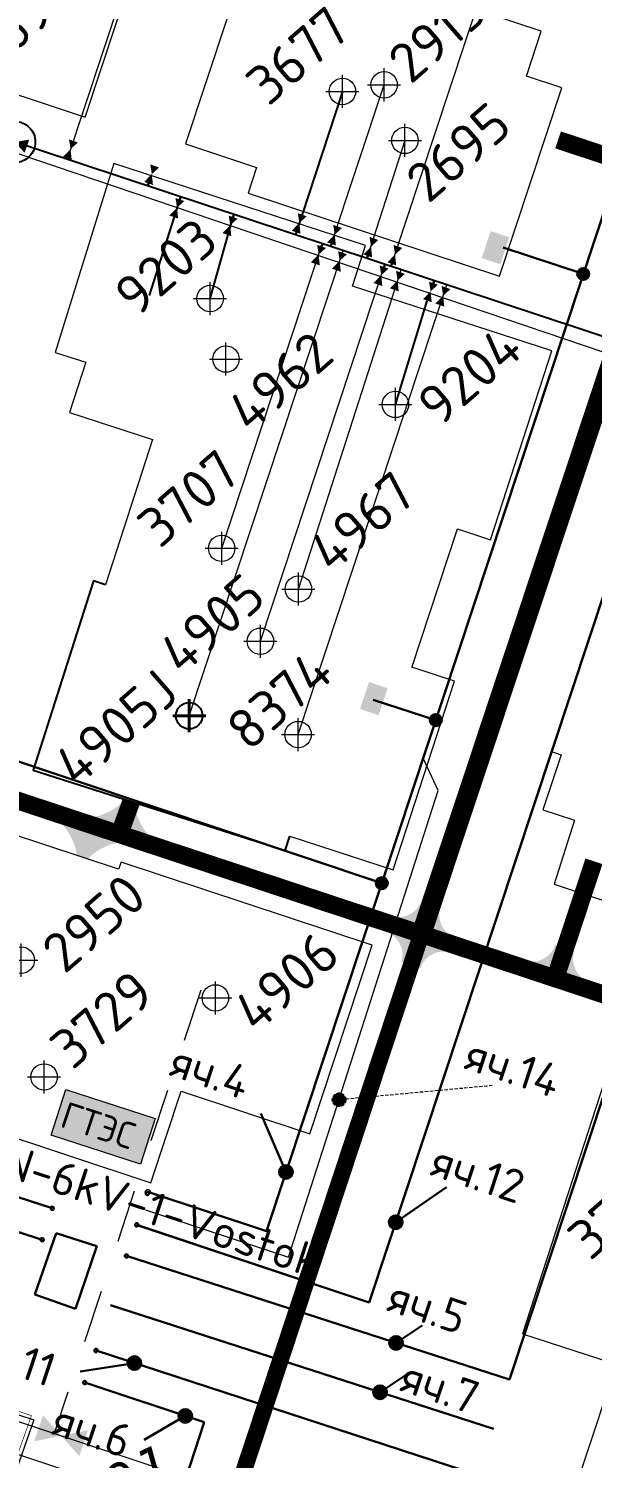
# Model space of a CAD drawing. Header units: millimetres. Extents: x 519 to 9564855, y -810 to 5021775.
# Drawn here: x 9543030.4 to 9543200.9, y 4998048.5 to 4998480.7 of the extents above; entities that cross this region are included whole.
import ezdxf
from ezdxf.enums import TextEntityAlignment as Align

# ---------------------------------------------------------------- set-up
doc = ezdxf.new("R2010")
doc.units = ezdxf.units.MM
doc.header["$LTSCALE"] = 2
doc.header["$MEASUREMENT"] = 0
doc.header["$PDMODE"] = 2
doc.header["$PDSIZE"] = 5
for name, pattern in [('92051501$0$DASHED', [0.75, 0.5, -0.25]), ('92051501$0$GROUND2', [35, 25, -10]), ('Punctir', [0.32, 0.16, -0.16])]:
    doc.linetypes.add(name, pattern=pattern)
for name, color, linetype in [('160 скважин на 2012 год', 7, 'Continuous'), ('Existing roads', 41, 'Continuous'), ('Future Roads', 44, 'Continuous'), ('new 100 wells', 131, 'Continuous'), ('OilColl&Flowlines', 3, 'Continuous'), ('Stage 11.Object 3.Frame&Text', 7, 'Continuous'), ('Wels of 13phase', 200, 'Continuous'), ('Скважины  2018 года', 7, 'Continuous'), ('Скважины - Конфликты наземки', 92, 'Continuous'), ('Скважины 2017г', 221, 'Continuous'), ('Скважины 2019г.', 241, 'Continuous'), ('Скважины на 2016 год.', 40, 'Continuous'), ('Скважины на 2021 год', 7, 'Continuous'), ('Скважины на 2025 год _ОСМОТР', 5, 'Continuous')]:
    doc.layers.add(name, color=color, linetype=linetype)
for name, color, linetype, lineweight in [('160 скважин на2012 год.Выкидные линии', 5, 'Continuous', 30), ('200 скв. на 2010 год', 61, 'Continuous', 0), ('PPLINE_GAS', 4, 'GAS_LINE', 30), ('Stage 11.Object 2.Frame&Text', 26, 'Continuous', 53), ('WELLS(drilled after 2000y)', 6, 'Continuous', 40), ('Скважины на 2023 год', 201, 'Continuous', 20), ('Скважины на 2024 год-125', 10, 'Continuous', 40), ('Электро', 1, 'Continuous', 30), ('Электроснаб', 1, 'Continuous', 18), ('Электроснабжене', 1, 'Continuous', 18)]:
    doc.layers.add(name, color=color, linetype=linetype, lineweight=lineweight)
doc.styles.add('92051501$0$STANDARD', font='simplex.shx')
doc.styles.add('Elect', font='isocpeur.ttf')
doc.styles.add('GeoApp', font='', dxfattribs={"height": 1})
doc.styles.get("Standard").update_dxf_attribs({"font": 'isocpeur.ttf', "width": 0.5})
doc.styles.get('GeoApp').set_extended_font_data('D431', italic=True)
doc.linetypes.add('GAS_LINE', pattern='A,0.5,-0.2,["G",92051501$0$STANDARD,S=0.1,R=0,X=-0.1,Y=-0.05],-0.05', length=0.75)

# ---------------------------------------------------------------- blocks, each defined once
blk = doc.blocks.new('92051501$0$VALVE')
at = {"layer": 'OilColl&Flowlines'}
for points in [[(-5.97, -3.45), (-5.97, 3.45), (0, 0)], [(5.97, -3.45), (0, 0), (5.97, 3.45)]]:
    blk.add_solid(points, dxfattribs=at)

msp = doc.modelspace()

# ---------------------------------------------------------------- hatches: boundary and pattern name
at = {"layer": 'Existing roads', "lineweight": 0}
h = msp.add_hatch(color=256, dxfattribs=at)
h.paths.add_polyline_path([(9543060.82772, 4998246.82013), (9543062.41496, 4998246.22337, 0.155118741), (9543066.94761, 4998236.68636), (9543058.39201, 4998239.4395)])
h.paths.add_polyline_path([(9543059.30201, 4998247.39376), (9543060.82772, 4998246.82013), (9543058.39201, 4998239.4395), (9543049.59608, 4998242.26998, 0.161550784)])
for points in [[(9543159.68885, 4998205.83372, -0.406846034), (9543154.86735, 4998215.12975), (9543149.16654, 4998217.01605, -0.406846034), (9543139.75188, 4998212.4305)], [(9543158.23332, 4998201.38307, 0.406846034), (9543148.8507, 4998196.73231), (9543143.13695, 4998198.57901, 0.406846034), (9543138.25106, 4998207.84136)], [(9543200.16067, 4998192.43427, -0.406846034), (9543195.33917, 4998201.73031), (9543189.63837, 4998203.6166, -0.406846034), (9543180.22371, 4998199.03105)]]:
    msp.add_hatch(color=256, dxfattribs=at).paths.add_polyline_path(points)
at = {"layer": 'Future Roads', "lineweight": 0}
h = msp.add_hatch(color=256, dxfattribs=at)
h.paths.add_polyline_path([(9543046.60706, 4998230.14747), (9543045.01982, 4998230.74423, 0.155118741), (9543040.48717, 4998240.28124), (9543049.04276, 4998237.5281)])
h.paths.add_polyline_path([(9543048.13276, 4998229.57384), (9543046.60706, 4998230.14747), (9543049.04276, 4998237.5281), (9543057.8387, 4998234.69762, 0.161550784)])
at = {"layer": 'Электро'}
for points in [[(9543167.43606, 4998411.31436), (9543173.04829, 4998409.45737), (9543175.75552, 4998417.63923), (9543170.14328, 4998419.49622)], [(9543130.65266, 4998275.0208), (9543136.26489, 4998273.16381), (9543138.97212, 4998281.34567), (9543133.35989, 4998283.20266)]]:
    msp.add_hatch(color=256, dxfattribs=at).paths.add_polyline_path(points)
h = msp.add_hatch(color=256, dxfattribs=at)
edge = h.paths.add_edge_path()
edge.add_arc((9543198.12883, 4998406.52311), 1.80448, 0, 360)
h = msp.add_hatch(color=256, dxfattribs=at)
edge = h.paths.add_edge_path()
edge.add_arc((9543153.51511, 4998271.69034), 1.80448, 0, 360)
h = msp.add_hatch(color=256, dxfattribs=at)
edge = h.paths.add_edge_path()
edge.add_arc((9543137.1953, 4998222.36816), 1.80448, 0, 360)
h = msp.add_hatch(color=256, dxfattribs=at)
edge = h.paths.add_edge_path()
edge.add_arc((9543108.21077, 4998135.1187), 2.06767, 0, 360)
h = msp.add_hatch(color=256, dxfattribs=at)
edge = h.paths.add_edge_path()
edge.add_arc((9543141.43091, 4998119.87123), 2.06767, 0, 360)
h = msp.add_hatch(color=256, dxfattribs=at)
edge = h.paths.add_edge_path()
edge.add_arc((9543141.55003, 4998083.41788), 2.06767, 0, 360)
h = msp.add_hatch(color=256, dxfattribs=at)
edge = h.paths.add_edge_path()
edge.add_arc((9543062.43432, 4998077.3193), 2.06767, 0, 360)
h = msp.add_hatch(color=256, dxfattribs=at)
edge = h.paths.add_edge_path()
edge.add_arc((9543136.70848, 4998068.51712), 2.06767, 0, 360)
h = msp.add_hatch(color=256, dxfattribs=at)
edge = h.paths.add_edge_path()
edge.add_arc((9543077.77732, 4998061.3487), 2.06767, 0, 360)
at = {"layer": 'Электроснаб', "linetype": '92051501$0$DASHED', "lineweight": 0}
for points in [[(9543167.43606, 4998411.31436), (9543173.04829, 4998409.45737), (9543175.75552, 4998417.63923), (9543170.14328, 4998419.49622)], [(9543130.65266, 4998275.0208), (9543136.26489, 4998273.16381), (9543138.97212, 4998281.34567), (9543133.35989, 4998283.20266)]]:
    msp.add_hatch(color=1, dxfattribs=at).paths.add_polyline_path(points)
h = msp.add_hatch(color=1, dxfattribs=at)
edge = h.paths.add_edge_path()
edge.add_arc((9543198.12883, 4998406.52311), 1.80448, 0, 360)
h = msp.add_hatch(color=1, dxfattribs=at)
edge = h.paths.add_edge_path()
edge.add_arc((9543153.51511, 4998271.69034), 1.80448, 0, 360)
h = msp.add_hatch(color=1, dxfattribs=at)
edge = h.paths.add_edge_path()
edge.add_arc((9543137.1953, 4998222.36816), 1.80448, 0, 360)
h = msp.add_hatch(color=1, dxfattribs=at)
edge = h.paths.add_edge_path()
edge.add_arc((9543108.21077, 4998135.1187), 2.06767, 0, 360)
h = msp.add_hatch(color=1, dxfattribs=at)
edge = h.paths.add_edge_path()
edge.add_arc((9543141.43091, 4998119.87123), 2.06767, 0, 360)
h = msp.add_hatch(color=1, dxfattribs=at)
edge = h.paths.add_edge_path()
edge.add_arc((9543141.55003, 4998083.41788), 2.06767, 0, 360)
h = msp.add_hatch(color=1, dxfattribs=at)
edge = h.paths.add_edge_path()
edge.add_arc((9543062.43432, 4998077.3193), 2.06767, 0, 360)
h = msp.add_hatch(color=1, dxfattribs=at)
edge = h.paths.add_edge_path()
edge.add_arc((9543136.70848, 4998068.51712), 2.06767, 0, 360)
h = msp.add_hatch(color=1, dxfattribs=at)
edge = h.paths.add_edge_path()
edge.add_arc((9543077.77732, 4998061.3487), 2.06767, 0, 360)
at = {"layer": 'Электроснабжене', "linetype": '92051501$0$DASHED', "lineweight": 0}
for points in [[(9543167.43606, 4998411.31436), (9543173.04829, 4998409.45737), (9543175.75552, 4998417.63923), (9543170.14328, 4998419.49622)], [(9543130.65266, 4998275.0208), (9543136.26489, 4998273.16381), (9543138.97212, 4998281.34567), (9543133.35989, 4998283.20266)]]:
    msp.add_hatch(color=1, dxfattribs=at).paths.add_polyline_path(points)
h = msp.add_hatch(color=1, dxfattribs=at)
edge = h.paths.add_edge_path()
edge.add_arc((9543153.51511, 4998271.69034), 1.80448, 0, 360)
at = {"layer": 'Электроснабжене', "lineweight": 0, "ltscale": 50}
msp.add_hatch(color=1, dxfattribs=at).paths.add_polyline_path([(9543064.2343, 4998137.42125), (9543068.73396, 4998151.26977), (9543041.69997, 4998160.05365), (9543037.20031, 4998146.20512)])
at = {"layer": 'Электроснабжене', "linetype": '92051501$0$DASHED', "lineweight": 0}
h = msp.add_hatch(color=1, dxfattribs=at)
edge = h.paths.add_edge_path()
edge.add_arc((9543124.29071, 4998156.90097), 2.06767, 0, 360)
h = msp.add_hatch(color=1, dxfattribs=at)
edge = h.paths.add_edge_path()
edge.add_arc((9543108.21077, 4998135.1187), 2.06767, 0, 360)
h = msp.add_hatch(color=1, dxfattribs=at)
edge = h.paths.add_edge_path()
edge.add_arc((9543141.43091, 4998119.87123), 2.06767, 0, 360)
h = msp.add_hatch(color=1, dxfattribs=at)
edge = h.paths.add_edge_path()
edge.add_arc((9543141.55003, 4998083.41788), 2.06767, 0, 360)
h = msp.add_hatch(color=1, dxfattribs=at)
edge = h.paths.add_edge_path()
edge.add_arc((9543062.43432, 4998077.3193), 2.06767, 0, 360)
h = msp.add_hatch(color=1, dxfattribs=at)
edge = h.paths.add_edge_path()
edge.add_arc((9543136.70848, 4998068.51712), 2.06767, 0, 360)
h = msp.add_hatch(color=1, dxfattribs=at)
edge = h.paths.add_edge_path()
edge.add_arc((9543077.77732, 4998061.3487), 2.06767, 0, 360)

# ---------------------------------------------------------------- linework, layer by layer
at = {"color": 3, "lineweight": 0, "ltscale": 25}
msp.add_line((9543121.75051, 4998414.84635), (9543137.9, 4998463.7), dxfattribs=at)
at = {"layer": '160 скважин на 2012 год', "color": 0, "linetype": 'ByBlock', "lineweight": 0}
msp.add_lwpolyline([(9543191.4714, 4998261.22137), (9543185.91498, 4998244.50401), (9543195.50514, 4998241.41825)], dxfattribs=at)
at = {"layer": '160 скважин на 2012 год', "color": 0, "linetype": 'ByBlock', "lineweight": 0, "elevation": 0.00005}
msp.add_lwpolyline([(9543224.80986, 4998155.63784), (9543204.45535, 4998162.24578), (9543179.74326, 4998086.12481), (9543226.01458, 4998071.09832), (9543226.01458, 4998071.09832)], dxfattribs=at)
at = {"layer": '160 скважин на2012 год.Выкидные линии', "color": 3, "linetype": 'ByBlock', "lineweight": 0, "ltscale": 80}
msp.add_lwpolyline([(9543220.7, 4998114.9), (9543185.13604, 4998007.41767)], dxfattribs=at)
at = {"layer": '200 скв. на 2010 год', "color": 0, "linetype": 'ByBlock', "lineweight": 0}
msp.add_circle((9543100.5, 4998295.5), 4, dxfattribs=at)
msp.add_point((9543100.5, 4998295.5), dxfattribs=at)
at = {"layer": 'Existing roads', "linetype": 'ByBlock', "lineweight": 0, "const_width": 6, "flags": 128}
msp.add_lwpolyline([(9543149.16645, 4998206.98529), (9543294.22762, 4998643.00735)], dxfattribs=at)
at = {"layer": 'Existing roads', "lineweight": 0, "flags": 128}
for points, const_width in [([(9543265.07276, 4998168.63399), (9542338.03945, 4998475.27355)], 5.4), ([(9543061.46658, 4998247.10121), (9543057.85885, 4998237.1752)], 5.4), ([(9543201.35479, 4998228.99582), (9543189.64067, 4998193.5931)], 5.4), ([(9543091.31805, 4998032.15433), (9543149.16645, 4998206.98529)], 5)]:
    msp.add_lwpolyline(points, dxfattribs=dict(at, const_width=const_width))
at = {"layer": 'Future Roads', "lineweight": 0, "const_width": 5.4}
msp.add_lwpolyline([(9543223.00693, 4998436.3057), (9543190.52063, 4998447.05483)], dxfattribs=at)
at = {"layer": 'new 100 wells', "color": 0, "linetype": 'ByBlock', "lineweight": 0}
msp.add_lwpolyline([(9543146.30664, 4998287.59696), (9543146.30664, 4998287.59696), (9543160.139, 4998329.44147), (9543160.139, 4998329.44147)], dxfattribs=at)
msp.add_circle((9543112, 4998311.3), 4, dxfattribs=at)
msp.add_point((9543112, 4998311.3), dxfattribs=at)
at = {"layer": 'OilColl&Flowlines', "lineweight": 25}
msp.add_line((9543220.35647, 4998382.2503), (9541918.21739, 4998812.69681), dxfattribs=at)
at = {"layer": 'OilColl&Flowlines', "linetype": 'ByBlock', "lineweight": 0, "ltscale": 80}
for p, q in [((9543095.79026, 4998603.62971), (9543042.0894, 4998441.17982)), ((9543079.00073, 4998273.00119), (9543125.49247, 4998413.60937)), ((9543100.5, 4998295.5), (9543138.15256, 4998409.36889)), ((9543111.9, 4998267.3), (9543156.85171, 4998403.24299))]:
    msp.add_line(p, q, dxfattribs=at)
at = {"layer": 'OilColl&Flowlines', "lineweight": 0}
for p, q in [((9543178.7, 4998525.9), (9543139.96857, 4998408.7684)), ((9541860.89027, 4998445.5866), (9543047.06354, 4998053.10336)), ((9543112, 4998311.3), (9543143.03654, 4998407.80985))]:
    msp.add_line(p, q, dxfattribs=at)
at = {"layer": 'OilColl&Flowlines', "linetype": '92051501$0$GROUND2', "lineweight": -2, "ltscale": 50}
for p, q in [((9543125.3, 4998461.7), (9543111.09849, 4998418.33848)), ((9543067, 4998400), (9543076.42259, 4998429.83034)), ((9543085.3, 4998399.1), (9543092.50479, 4998424.51407)), ((9543141.32, 4998367.1), (9543150.97182, 4998398.45012))]:
    msp.add_line(p, q, dxfattribs=at)
at = {"layer": 'OilColl&Flowlines', "color": 3, "linetype": 'ByBlock', "lineweight": 0, "ltscale": 25}
msp.add_line((9543144.2, 4998446.9), (9543132.71923, 4998411.22043), dxfattribs=at)
at = {"layer": 'OilColl&Flowlines', "lineweight": 30}
for p, q in [((9543066.68265, 4998433.89185), (9543066.43887, 4998433.13147)), ((9543076.41097, 4998429.79431), (9543076.16718, 4998429.03393)), ((9543092.49317, 4998424.47803), (9543092.24938, 4998423.71765)), ((9543119.23192, 4998415.63221), (9543118.98813, 4998414.87183)), ((9543121.9943, 4998415.60673), (9543121.75051, 4998414.84635)), ((9543132.96326, 4998411.98155), (9543132.71947, 4998411.22117)), ((9543138.15463, 4998409.37512), (9543137.91084, 4998408.61474)), ((9543140.22918, 4998409.57966), (9543139.98539, 4998408.81928)), ((9543153.07952, 4998404.49692), (9543152.83573, 4998403.73654))]:
    msp.add_line(p, q, dxfattribs=at)
at = {"layer": 'OilColl&Flowlines', "linetype": 'ByBlock', "lineweight": 0}
msp.add_line((9543047.06354, 4998053.10336), (9543306.1733, 4997967.36864), dxfattribs=at)
at = {"layer": 'OilColl&Flowlines', "lineweight": -2}
for points in [[(9543029.9023, 4998445.14506, 4.19757, 0, 0), (9543026.22419, 4998446.42436, 0, 4.19757, 0), (9543022.0383, 4998447.88028, 4.19757, 4.19757, 0)], [(9543043.97986, 4998446.73396, 2.82593, 0, 0), (9543043.10809, 4998444.26143, 0, 2.82593, 0), (9543042.11595, 4998441.44755, 2.82593, 2.82593, 0)], [(9543068.54656, 4998439.17826, 2.82593, 0, 0), (9543067.67479, 4998436.70573, 0, 2.82593, 0), (9543066.68265, 4998433.89185, 2.82593, 2.82593, 0)], [(9543076.16718, 4998429.03393, 2.82593, 0, 0), (9543075.2954, 4998426.56139, 0, 2.82593, 0), (9543074.30327, 4998423.74751, 2.82593, 2.82593, 0)], [(9543092.24938, 4998423.71765, 2.82593, 0, 0), (9543091.3776, 4998421.24512, 0, 2.82593, 0), (9543090.38547, 4998418.43124, 2.82593, 2.82593, 0)], [(9543113.15502, 4998424.42843, 2.82593, 0, 0), (9543112.28324, 4998421.95589, 0, 2.82593, 0), (9543111.29111, 4998419.14201, 2.82593, 2.82593, 0)], [(9543123.85821, 4998420.89314, 2.82593, 0, 0), (9543122.98643, 4998418.42061, 0, 2.82593, 0), (9543121.9943, 4998415.60673, 2.82593, 2.82593, 0)], [(9543134.82717, 4998417.26796, 2.82593, 0, 0), (9543133.95539, 4998414.79543, 0, 2.82593, 0), (9543132.96326, 4998411.98155, 2.82593, 2.82593, 0)], [(9543118.98813, 4998414.87183, 2.82593, 0, 0), (9543118.11636, 4998412.3993, 0, 2.82593, 0), (9543117.12423, 4998409.58542, 2.82593, 2.82593, 0)], [(9543125.33318, 4998412.96359, 2.82593, 0, 0), (9543124.4614, 4998410.49105, 0, 2.82593, 0), (9543123.46927, 4998407.67717, 2.82593, 2.82593, 0)], [(9543142.09309, 4998414.86608, 2.82593, 0, 0), (9543141.22131, 4998412.39354, 0, 2.82593, 0), (9543140.22918, 4998409.57966, 2.82593, 2.82593, 0)], [(9543137.91084, 4998408.61474, 2.82593, 0, 0), (9543137.03906, 4998406.1422, 0, 2.82593, 0), (9543136.04693, 4998403.32832, 2.82593, 2.82593, 0)], [(9543142.86016, 4998407.02309, 2.82593, 0, 0), (9543141.98838, 4998404.55055, 0, 2.82593, 0), (9543140.99625, 4998401.73667, 2.82593, 2.82593, 0)], [(9543152.83573, 4998403.73654, 2.82593, 0, 0), (9543151.96395, 4998401.26401, 0, 2.82593, 0), (9543150.97182, 4998398.45012, 2.82593, 2.82593, 0)], [(9543156.63488, 4998402.42334, 2.82593, 0, 0), (9543155.7631, 4998399.9508, 0, 2.82593, 0), (9543154.77097, 4998397.13692, 2.82593, 2.82593, 0)]]:
    msp.add_lwpolyline(points, format="xyseb", dxfattribs=at)
at = {"layer": 'OilColl&Flowlines', "linetype": '92051501$0$GROUND2', "lineweight": -2, "ltscale": 50}
msp.add_circle((9543026.22419, 4998446.42436), 6.22719, dxfattribs=at)
at = {"layer": 'OilColl&Flowlines', "lineweight": 0}
for points in [[(9543032.15475, 4998053.67775), (9543034.75452, 4998061.53485), (9543040.25909, 4998055.35483)], [(9543045.76365, 4998049.17481), (9543040.25909, 4998055.35483), (9543048.36343, 4998057.03191)]]:
    msp.add_solid(points, dxfattribs=at)
at = {"layer": 'PPLINE_GAS', "color": 4, "linetype": 'GAS_LINE', "lineweight": 0, "ltscale": 15}
msp.add_line((9543466.85717, 4998293.90202), (9542976.12757, 4998460.17428), dxfattribs=at)
at = {"layer": 'Stage 11.Object 2.Frame&Text', "color": 0, "linetype": 'ByBlock', "lineweight": 0}
for points in [[(9543180.93005, 4998466.35885), (9543185.41798, 4998479.92241), (9543109.43745, 4998505.06299), (9543107.50697, 4998499.22863)], [(9543195.50514, 4998241.41825), (9543189.28202, 4998222.0776), (9543254.25796, 4998200.57823), (9543254.25796, 4998200.57823)]]:
    msp.add_lwpolyline(points, dxfattribs=at)
for centre in [(9543137.9, 4998463.7), (9543028.2, 4998199.1)]:
    msp.add_circle(centre, 4, dxfattribs=at)
for p in [(9543137.9, 4998463.7), (9543028.2, 4998199.1)]:
    msp.add_point(p, dxfattribs=at)
at = {"layer": 'Stage 11.Object 3.Frame&Text', "color": 0, "linetype": 'ByBlock', "lineweight": 0}
for points in [[(9542972.40435, 4998481.56286), (9542971.58202, 4998479.07759), (9543047.56255, 4998453.93701), (9543066.41798, 4998510.92241), (9543055.79565, 4998514.43714)], [(9543099.33947, 4998438.70679), (9543096.78202, 4998430.97759), (9543172.76255, 4998405.83701), (9543191.61798, 4998462.82241), (9543180.93005, 4998466.35885)], [(9543057.636, 4998226.56903), (9542990.97491, 4998248.62598), (9542972.11947, 4998191.64058), (9542982.45113, 4998188.22202)]]:
    msp.add_lwpolyline(points, dxfattribs=at)
msp.add_circle((9543144.2, 4998446.9), 4, dxfattribs=at)
msp.add_point((9543144.2, 4998446.9), dxfattribs=at)
at = {"layer": 'WELLS(drilled after 2000y)', "color": 6, "lineweight": 0, "const_width": 0.2}
msp.add_lwpolyline([(9542837.835, 4998124.858), (9542888.329, 4998108.103), (9542887.46836, 4998105.30612), (9542890.029, 4998104.50992), (9542890.9433, 4998107.29994), (9542962.239, 4998083.936), (9542961.39868, 4998081.47324), (9542964.251, 4998080.5), (9542965.09327, 4998083.07613), (9543031.278, 4998061.437), (9543020.136, 4998029.973), (9543022.825, 4998028.818), (9543021.514, 4998025.364), (9543017.182, 4998027.002)], dxfattribs=at)
at = {"layer": 'WELLS(drilled after 2000y)', "color": 0, "linetype": 'ByBlock', "lineweight": 0}
msp.add_lwpolyline([(9543039.68438, 4997982.28082), (9543044.68254, 4997980.62702), (9543063.53798, 4998037.61241), (9542987.55745, 4998062.75299), (9542979.53562, 4998038.50919)], dxfattribs=at)
at = {"layer": 'Wels of 13phase', "lineweight": 0, "elevation": -24.411}
msp.add_lwpolyline([(9542965.944, 4998081.744), (9543032.006, 4998060.145), (9543020.864, 4998028.681), (9543023.553, 4998027.526), (9543022.242, 4998024.072), (9543017.91, 4998025.71)], dxfattribs=at)
at = {"layer": 'Скважины  2018 года', "color": 0, "linetype": 'ByBlock', "lineweight": 0}
msp.add_lwpolyline([(9543265.1286, 4998302.47863), (9543270.68502, 4998319.19599), (9543213.74765, 4998338.12049), (9543188.51498, 4998262.20401), (9543191.4714, 4998261.22137)], dxfattribs=at)
at = {"layer": 'Скважины 2017г', "color": 3, "linetype": 'ByBlock', "lineweight": 0, "ltscale": 40}
msp.add_lwpolyline([(9543088.8, 4998323.6), (9543119.22986, 4998415.62599)], dxfattribs=at)
at = {"layer": 'Скважины 2017г', "color": 0, "linetype": 'ByBlock', "lineweight": 0}
msp.add_lwpolyline([(9543067.92049, 4998356.46269), (9543067.92049, 4998356.46269), (9543067.92049, 4998356.46269), (9543053.71023, 4998312.54656)], dxfattribs=at)
msp.add_circle((9543088.8, 4998323.6), 4, dxfattribs=at)
msp.add_point((9543088.8, 4998323.6), dxfattribs=at)
at = {"layer": 'Скважины 2019г.', "color": 5, "linetype": 'Punctir', "lineweight": 0, "ltscale": 50}
msp.add_line((9543082.48986, 4998190.05598), (9543038.15054, 4998056.05251), dxfattribs=at)
at = {"layer": 'Скважины 2019г.', "color": 0, "linetype": 'ByBlock', "lineweight": 0}
msp.add_lwpolyline([(9543076.52666, 4998159.53303), (9543115.44031, 4998146.64576), (9543134.30336, 4998203.60351), (9543058.35969, 4998228.75424), (9543057.636, 4998226.56903)], dxfattribs=at)
msp.add_circle((9543086.9, 4998187.7), 4, dxfattribs=at)
msp.add_point((9543086.9, 4998187.7), dxfattribs=at)
at = {"layer": 'Скважины на 2016 год.', "color": 0, "linetype": 'ByBlock', "lineweight": 0}
for points in [[(9543107.50697, 4998499.22863), (9543096.67985, 4998502.81112), (9543077.82442, 4998445.82573), (9543099.33947, 4998438.70679)], [(9542998.14967, 4998177.43095), (9542991.38202, 4998156.97759), (9543067.36255, 4998131.83701), (9543076.52666, 4998159.53303)]]:
    msp.add_lwpolyline(points, dxfattribs=at)
for centre in [(9543125.3, 4998461.7), (9543035.1, 4998163.8)]:
    msp.add_circle(centre, 4, dxfattribs=at)
for p in [(9543125.3, 4998461.7), (9543035.1, 4998163.8)]:
    msp.add_point(p, dxfattribs=at)
at = {"layer": 'Скважины на 2021 год', "lineweight": 0}
msp.add_lwpolyline([(9543160.139, 4998329.44147), (9543170.09175, 4998326.20762), (9543188.63277, 4998383.27102), (9543128.31568, 4998402.86923)], dxfattribs=at)
msp.add_circle((9543141.32, 4998367.1), 4, dxfattribs=at)
msp.add_point((9543141.32, 4998367.1), dxfattribs=at)
at = {"layer": 'Скважины на 2023 год', "color": 0, "linetype": 'ByBlock', "lineweight": 0}
msp.add_lwpolyline([(9543128.31568, 4998402.86923), (9543132.31277, 4998415.17102), (9543056.22825, 4998439.89238), (9543038.4797, 4998382.82388), (9543047.72324, 4998379.82047)], dxfattribs=at)
msp.add_circle((9543085.3, 4998399.1), 4, dxfattribs=at)
msp.add_point((9543085.3, 4998399.1), dxfattribs=at)
at = {"layer": 'Скважины на 2024 год-125', "color": 0, "linetype": 'ByBlock', "lineweight": 0}
for points in [[(9543047.72324, 4998379.82047), (9543042.78723, 4998364.62898), (9543067.92049, 4998356.46269), (9543067.92049, 4998356.46269), (9543067.92049, 4998356.46269)], [(9543109.37421, 4998236.57681), (9543140.67175, 4998226.40762), (9543159.21277, 4998283.47102), (9543146.32648, 4998287.65803)]]:
    msp.add_lwpolyline(points, dxfattribs=at)
for centre in [(9543090.1, 4998380.8), (9543111.9, 4998267.3)]:
    msp.add_circle(centre, 4, dxfattribs=at)
for p in [(9543090.1, 4998380.8), (9543111.9, 4998267.3)]:
    msp.add_point(p, dxfattribs=at)
at = {"layer": 'Скважины на 2025 год _ОСМОТР', "color": 0, "linetype": 'ByBlock', "lineweight": -2, "ltscale": 50}
msp.add_lwpolyline([(9543053.71023, 4998312.54656), (9543049.99822, 4998313.72958), (9543031.77913, 4998256.56259), (9543108.00178, 4998232.27046), (9543109.37421, 4998236.57681)], dxfattribs=at)
at = {"layer": 'Скважины на 2025 год _ОСМОТР', "color": 0, "lineweight": -2}
msp.add_circle((9543079.00073, 4998273.00119), 4, dxfattribs=at)
at = {"layer": 'Скважины на 2025 год _ОСМОТР', "color": 0, "lineweight": 40}
msp.add_point((9543079, 4998273.00002), dxfattribs=at)
at = {"layer": 'Электро'}
for p, q in [((9543137.1953, 4998222.36816), (9541439.99615, 4998789.77071)), ((9543137.1953, 4998222.36816), (9543269.95514, 4998623.59848)), ((9543133.4, 4998095.6, 0), (9543304.60168, 4998612.65774)), ((9543034.5, 4998114.6), (9541961.6, 4998463.7)), ((9543037.59413, 4998124.10928), (9542443.88609, 4998317.25681)), ((9543102.39193, 4998117.18449), (9543137.1953, 4998222.36816)), ((9543175.84346, 4998072.36572), (9543218.31468, 4998200.66411)), ((9543100.67923, 4998152.75228), (9543108.21077, 4998135.1187)), ((9543066.45451, 4998129.07553), (9543102.39193, 4998117.18449)), ((9543156.7811, 4998130.52857), (9543141.43091, 4998119.87123, 0)), ((9543063.1, 4998119.1), (9543133.4, 4998095.6)), ((9543063.57553, 4998118.94549, 0), (9543133.4, 4998095.6, 0)), ((9543060, 4998109.7), (9543175.84346, 4998072.36572)), ((9543055.15845, 4998094.79924), (9543171.00191, 4998057.46496)), ((9543149.4536, 4998088.64089), (9543141.55003, 4998083.41788)), ((9543050.8, 4998081.1), (9544078.01699, 4997746.50781)), ((9543045.98367, 4998074.7771), (9543062.43432, 4998077.3193)), ((9543144.61205, 4998073.74013), (9543136.70848, 4998068.51712)), ((9543047.4, 4998071.4), (9543083.45813, 4998059.46902)), ((9543083.45813, 4998059.46902), (9543001.40678, 4997807.36006, 0)), ((9543065.32259, 4998054.12157), (9543077.77732, 4998061.3487))]:
    msp.add_line(p, q, dxfattribs=at)
at = {"layer": 'Электро', "ltscale": 25}
msp.add_line((9543173.86246, 4998414.55241), (9543198.12883, 4998406.52311), dxfattribs=at)
at = {"layer": 'Электро', "ltscale": 3}
msp.add_line((9543134.62642, 4998277.79029), (9543153.51511, 4998271.69034), dxfattribs=at)
at = {"layer": 'Электро', "ltscale": 7.5}
for p, q in [((9543032.32, 4998098), (9543038.75, 4998116.63)), ((9543038.75, 4998116.63), (9543051.03, 4998112.7)), ((9543051.03, 4998112.7), (9543044.64, 4998093.7)), ((9543044.64, 4998093.7), (9543032.32, 4998098))]:
    msp.add_line(p, q, dxfattribs=at)
at = {"layer": 'Электро'}
for centre, radius in [((9543198.12883, 4998406.52311), 1.80448), ((9543153.51511, 4998271.69034), 1.80448), ((9543137.1953, 4998222.36816), 1.80448), ((9543108.21077, 4998135.1187), 2.06767), ((9543141.43091, 4998119.87123, 0), 2.06767), ((9543141.55003, 4998083.41788), 2.06767), ((9543062.43432, 4998077.3193), 2.06767), ((9543136.70848, 4998068.51712), 2.06767), ((9543077.77732, 4998061.3487), 2.06767)]:
    msp.add_circle(centre, radius, dxfattribs=at)
for centre, start, end in [((9543066.3, 4998128.6), 162, 342), ((9543066.3, 4998128.6), 162, 342), ((9543066.3, 4998128.6), 162, 342), ((9543066.3, 4998128.6), 342, 162), ((9543066.3, 4998128.6), 342, 162), ((9543066.3, 4998128.6), 342, 162), ((9543037.59413, 4998124.10928), 162.0000001, 342.0000001), ((9543037.59413, 4998124.10928), 162.0000001, 342.0000001), ((9543037.59413, 4998124.10928), 162.0000001, 342.0000001), ((9543037.59413, 4998124.10928), 342.0000001, 162.0000001), ((9543037.59413, 4998124.10928), 342.0000001, 162.0000001), ((9543037.59413, 4998124.10928), 342.0000001, 162.0000001), ((9543063.1, 4998119.1), 162, 342), ((9543063.1, 4998119.1), 162, 342), ((9543063.1, 4998119.1), 162, 342), ((9543063.1, 4998119.1), 342, 162), ((9543063.1, 4998119.1), 342, 162), ((9543063.1, 4998119.1), 342, 162), ((9543034.5, 4998114.6), 162, 342), ((9543034.5, 4998114.6), 162, 342), ((9543034.5, 4998114.6), 162, 342), ((9543034.5, 4998114.6), 342, 162), ((9543034.5, 4998114.6), 342, 162), ((9543034.5, 4998114.6), 342, 162), ((9543060, 4998109.7), 162, 342), ((9543060, 4998109.7), 162, 342), ((9543060, 4998109.7), 162, 342), ((9543060, 4998109.7), 342, 162), ((9543060, 4998109.7), 342, 162), ((9543060, 4998109.7), 342, 162), ((9543050.8, 4998081.1), 162, 342), ((9543050.8, 4998081.1), 162, 342), ((9543050.8, 4998081.1), 162, 342), ((9543050.8, 4998081.1), 342, 162), ((9543050.8, 4998081.1), 342, 162), ((9543050.8, 4998081.1), 342, 162), ((9543047.4, 4998071.4), 162, 342), ((9543047.4, 4998071.4), 162, 342), ((9543047.4, 4998071.4), 162, 342), ((9543047.4, 4998071.4), 342, 162), ((9543047.4, 4998071.4), 342, 162), ((9543047.4, 4998071.4), 342, 162)]:
    msp.add_arc(centre, 0.5, start, end, dxfattribs=at)
at = {"layer": 'Электроснаб', "color": 1, "linetype": 'ByBlock', "lineweight": 0}
for p, q in [((9543137.1953, 4998222.36816), (9541439.99615, 4998789.77071)), ((9543137.1953, 4998222.36816), (9543272.72524, 4998631.97035)), ((9543133.4, 4998095.6, 0), (9543307.11062, 4998620.59285, 0)), ((9543034.5, 4998114.6), (9541961.6, 4998463.7)), ((9543037.59413, 4998124.10928), (9542443.88609, 4998317.25681)), ((9543102.39193, 4998117.18449), (9543137.1953, 4998222.36816)), ((9543175.84346, 4998072.36572), (9543218.31468, 4998200.66411)), ((9543066.45451, 4998129.07553), (9543102.39193, 4998117.18449)), ((9543063.1, 4998119.1), (9543133.4, 4998095.6)), ((9543063.57553, 4998118.94549, 0), (9543133.4, 4998095.6, 0)), ((9543060, 4998109.7), (9543175.84346, 4998072.36572)), ((9543055.15845, 4998094.79924), (9543171.00191, 4998057.46496)), ((9543050.8, 4998081.1), (9544078.01699, 4997746.50781)), ((9543047.4, 4998071.4), (9543083.45813, 4998059.46902))]:
    msp.add_line(p, q, dxfattribs=at)
at = {"layer": 'Электроснаб', "color": 1, "linetype": '92051501$0$DASHED', "lineweight": 0, "ltscale": 25}
msp.add_line((9543173.86246, 4998414.55241), (9543198.12883, 4998406.52311), dxfattribs=at)
at = {"layer": 'Электроснаб', "color": 1, "linetype": '92051501$0$DASHED', "lineweight": 0, "ltscale": 3}
msp.add_line((9543134.62642, 4998277.79029), (9543153.51511, 4998271.69034), dxfattribs=at)
at = {"layer": 'Электроснаб', "color": 1, "linetype": '92051501$0$DASHED', "lineweight": 0}
for p, q in [((9543100.67923, 4998152.75228), (9543108.21077, 4998135.1187)), ((9543156.7811, 4998130.52857), (9543141.43091, 4998119.87123, 0)), ((9543149.4536, 4998088.64089), (9543141.55003, 4998083.41788)), ((9543045.98367, 4998074.7771), (9543062.43432, 4998077.3193)), ((9543144.61205, 4998073.74013), (9543136.70848, 4998068.51712)), ((9543065.32259, 4998054.12157), (9543077.77732, 4998061.3487))]:
    msp.add_line(p, q, dxfattribs=at)
at = {"layer": 'Электроснаб', "color": 1, "linetype": '92051501$0$DASHED', "lineweight": 0, "ltscale": 7.5}
for p, q in [((9543032.32, 4998098), (9543038.75, 4998116.63)), ((9543038.75, 4998116.63), (9543051.03, 4998112.7)), ((9543051.03, 4998112.7), (9543044.64, 4998093.7)), ((9543044.64, 4998093.7), (9543032.32, 4998098))]:
    msp.add_line(p, q, dxfattribs=at)
at = {"layer": 'Электроснаб', "color": 1, "linetype": '92051501$0$DASHED', "lineweight": 0}
for centre, radius in [((9543198.12883, 4998406.52311), 1.80448), ((9543153.51511, 4998271.69034), 1.80448), ((9543137.1953, 4998222.36816), 1.80448), ((9543108.21077, 4998135.1187), 2.06767), ((9543141.43091, 4998119.87123, 0), 2.06767), ((9543141.55003, 4998083.41788), 2.06767), ((9543062.43432, 4998077.3193), 2.06767), ((9543136.70848, 4998068.51712), 2.06767), ((9543077.77732, 4998061.3487), 2.06767)]:
    msp.add_circle(centre, radius, dxfattribs=at)
for centre, start, end in [((9543066.3, 4998128.6), 162, 342), ((9543066.3, 4998128.6), 162, 342), ((9543066.3, 4998128.6), 162, 342), ((9543066.3, 4998128.6), 342, 162), ((9543066.3, 4998128.6), 342, 162), ((9543066.3, 4998128.6), 342, 162), ((9543037.59413, 4998124.10928), 162.0000001, 342.0000001), ((9543037.59413, 4998124.10928), 162.0000001, 342.0000001), ((9543037.59413, 4998124.10928), 162.0000001, 342.0000001), ((9543037.59413, 4998124.10928), 342.0000001, 162.0000001), ((9543037.59413, 4998124.10928), 342.0000001, 162.0000001), ((9543037.59413, 4998124.10928), 342.0000001, 162.0000001), ((9543063.1, 4998119.1), 162, 342), ((9543063.1, 4998119.1), 162, 342), ((9543063.1, 4998119.1), 162, 342), ((9543063.1, 4998119.1), 342, 162), ((9543063.1, 4998119.1), 342, 162), ((9543063.1, 4998119.1), 342, 162), ((9543034.5, 4998114.6), 162, 342), ((9543034.5, 4998114.6), 162, 342), ((9543034.5, 4998114.6), 162, 342), ((9543034.5, 4998114.6), 342, 162), ((9543034.5, 4998114.6), 342, 162), ((9543034.5, 4998114.6), 342, 162), ((9543060, 4998109.7), 162, 342), ((9543060, 4998109.7), 162, 342), ((9543060, 4998109.7), 162, 342), ((9543060, 4998109.7), 342, 162), ((9543060, 4998109.7), 342, 162), ((9543060, 4998109.7), 342, 162), ((9543050.8, 4998081.1), 162, 342), ((9543050.8, 4998081.1), 162, 342), ((9543050.8, 4998081.1), 162, 342), ((9543050.8, 4998081.1), 342, 162), ((9543050.8, 4998081.1), 342, 162), ((9543050.8, 4998081.1), 342, 162), ((9543047.4, 4998071.4), 162, 342), ((9543047.4, 4998071.4), 162, 342), ((9543047.4, 4998071.4), 162, 342), ((9543047.4, 4998071.4), 342, 162), ((9543047.4, 4998071.4), 342, 162), ((9543047.4, 4998071.4), 342, 162)]:
    msp.add_arc(centre, 0.5, start, end, dxfattribs=at)
at = {"layer": 'Электроснабжене', "color": 1, "linetype": 'ByBlock', "lineweight": 0}
for p, q in [((9543137.1953, 4998222.36816), (9541439.99615, 4998789.77071)), ((9543149.70385, 4998260.17184), (9543272.72524, 4998631.97035)), ((9543133.4, 4998095.6, 0), (9543307.11062, 4998620.59285, 0)), ((9543034.5, 4998114.6), (9541961.6, 4998463.7)), ((9543173.86246, 4998414.55241), (9543198.12883, 4998406.52311)), ((9543037.59413, 4998124.10928), (9542443.88609, 4998317.25681)), ((9543102.39193, 4998117.18449), (9543137.1953, 4998222.36816)), ((9543175.84346, 4998072.36572), (9543218.31468, 4998200.66411)), ((9543066.45451, 4998129.07553), (9543102.39193, 4998117.18449)), ((9543063.1, 4998119.1), (9543133.4, 4998095.6)), ((9543063.57553, 4998118.94549, 0), (9543133.4, 4998095.6, 0)), ((9543060, 4998109.7), (9543175.84346, 4998072.36572)), ((9543055.15845, 4998094.79924), (9543171.00191, 4998057.46496)), ((9543050.8, 4998081.1), (9544078.01699, 4997746.50781)), ((9543047.4, 4998071.4), (9543083.45813, 4998059.46902))]:
    msp.add_line(p, q, dxfattribs=at)
at = {"layer": 'Электроснабжене', "color": 1, "linetype": '92051501$0$DASHED', "lineweight": 0, "ltscale": 3}
msp.add_line((9543134.62642, 4998277.79029), (9543153.51511, 4998271.69034), dxfattribs=at)
at = {"layer": 'Электроснабжене', "color": 1, "lineweight": 0, "ltscale": 50}
for p, q in [((9543154.29824, 4998250.346), (9543149.70385, 4998260.17184)), ((9543109.02611, 4998109.36618), (9543154.29824, 4998250.346)), ((9543065.7758, 4998123.66775), (9543109.02611, 4998109.36618))]:
    msp.add_line(p, q, dxfattribs=at)
at = {"layer": 'Электроснабжене', "color": 1, "linetype": '92051501$0$DASHED', "lineweight": 0}
for p, q in [((9543170.62948, 4998161.18678), (9543124.29071, 4998156.90097)), ((9543156.7811, 4998130.52857), (9543141.43091, 4998119.87123, 0)), ((9543149.4536, 4998088.64089), (9543141.55003, 4998083.41788)), ((9543045.98367, 4998074.7771), (9543062.43432, 4998077.3193)), ((9543144.61205, 4998073.74013), (9543136.70848, 4998068.51712)), ((9543065.32259, 4998054.12157), (9543077.77732, 4998061.3487))]:
    msp.add_line(p, q, dxfattribs=at)
at = {"layer": 'Электроснабжене', "color": 1, "lineweight": 0, "ltscale": 7.5}
for p, q in [((9543032.32, 4998098), (9543038.75, 4998116.63)), ((9543038.75, 4998116.63), (9543051.03, 4998112.7)), ((9543051.03, 4998112.7), (9543044.64, 4998093.7)), ((9543044.64, 4998093.7), (9543032.32, 4998098))]:
    msp.add_line(p, q, dxfattribs=at)
at = {"layer": 'Электроснабжене', "color": 1, "lineweight": 0, "ltscale": 50, "const_width": 1.5}
msp.add_lwpolyline([(9543197.41554, 4998406.75487, 1), (9543198.84213, 4998406.29135, 1)], format="xyb", close=True, dxfattribs=at)
at = {"layer": 'Электроснабжене', "color": 1, "lineweight": 0, "ltscale": 50}
msp.add_lwpolyline([(9543041.69997, 4998160.05365), (9543068.73396, 4998151.26977), (9543064.2343, 4998137.42125), (9543037.20031, 4998146.20512)], close=True, dxfattribs=at)
at = {"layer": 'Электроснабжене', "color": 1, "linetype": '92051501$0$DASHED', "lineweight": 0}
for centre, radius in [((9543153.51511, 4998271.69034), 1.80448), ((9543124.29071, 4998156.90097), 2.06767), ((9543108.21077, 4998135.1187), 2.06767), ((9543141.43091, 4998119.87123, 0), 2.06767), ((9543141.55003, 4998083.41788), 2.06767), ((9543062.43432, 4998077.3193), 2.06767), ((9543136.70848, 4998068.51712), 2.06767), ((9543077.77732, 4998061.3487), 2.06767)]:
    msp.add_circle(centre, radius, dxfattribs=at)
at = {"layer": 'Электроснабжене', "color": 1, "lineweight": 0, "ltscale": 50}
msp.add_circle((9543066.45451, 4998129.07553), 0.75576, dxfattribs=at)
at = {"layer": 'Электроснабжене', "color": 1, "linetype": '92051501$0$DASHED', "lineweight": 0}
for centre, start, end in [((9543037.59413, 4998124.10928), 162.0000001, 342.0000001), ((9543037.59413, 4998124.10928), 162.0000001, 342.0000001), ((9543037.59413, 4998124.10928), 162.0000001, 342.0000001), ((9543037.59413, 4998124.10928), 342.0000001, 162.0000001), ((9543037.59413, 4998124.10928), 342.0000001, 162.0000001), ((9543037.59413, 4998124.10928), 342.0000001, 162.0000001), ((9543063.1, 4998119.1), 162, 342), ((9543063.1, 4998119.1), 162, 342), ((9543063.1, 4998119.1), 162, 342), ((9543063.1, 4998119.1), 342, 162), ((9543063.1, 4998119.1), 342, 162), ((9543063.1, 4998119.1), 342, 162), ((9543034.5, 4998114.6), 162, 342), ((9543034.5, 4998114.6), 162, 342), ((9543034.5, 4998114.6), 162, 342), ((9543034.5, 4998114.6), 342, 162), ((9543034.5, 4998114.6), 342, 162), ((9543034.5, 4998114.6), 342, 162), ((9543060, 4998109.7), 162, 342), ((9543060, 4998109.7), 162, 342), ((9543060, 4998109.7), 162, 342), ((9543060, 4998109.7), 342, 162), ((9543060, 4998109.7), 342, 162), ((9543060, 4998109.7), 342, 162), ((9543050.8, 4998081.1), 162, 342), ((9543050.8, 4998081.1), 162, 342), ((9543050.8, 4998081.1), 162, 342), ((9543050.8, 4998081.1), 342, 162), ((9543050.8, 4998081.1), 342, 162), ((9543050.8, 4998081.1), 342, 162), ((9543047.4, 4998071.4), 162, 342), ((9543047.4, 4998071.4), 162, 342), ((9543047.4, 4998071.4), 162, 342), ((9543047.4, 4998071.4), 342, 162), ((9543047.4, 4998071.4), 342, 162), ((9543047.4, 4998071.4), 342, 162)]:
    msp.add_arc(centre, 0.5, start, end, dxfattribs=at)

# ---------------------------------------------------------------- block references
at = {"layer": 'OilColl&Flowlines', "lineweight": 0, "rotation": 341.6915559985446}
msp.add_blockref('92051501$0$VALVE', (9543040.25909, 4998055.35483), dxfattribs=at)

# ---------------------------------------------------------------- texts
at = {"layer": '160 скважин на 2012 год', "color": 0, "linetype": 'ByBlock', "lineweight": 0, "style": 'Elect'}
msp.add_text('3730', height=12, rotation=41, dxfattribs=at).set_placement((9543200.22385, 4998107.93364))
at = {"layer": '200 скв. на 2010 год', "color": 0, "linetype": 'ByBlock', "lineweight": 0, "style": 'Elect'}
msp.add_text('4905', height=12, rotation=41, dxfattribs=at).set_placement((9543076.62583, 4998284.85742))
at = {"layer": 'new 100 wells', "color": 0, "linetype": 'ByBlock', "lineweight": 0, "style": 'Elect'}
msp.add_text('4967', height=12, rotation=41, dxfattribs=at).set_placement((9543122.05504, 4998315.70188))
at = {"layer": 'Stage 11.Object 2.Frame&Text', "color": 0, "linetype": 'ByBlock', "lineweight": 0, "style": 'Elect'}
for s, p in [('2915', (9543145.9297, 4998463.59289)), ('2950', (9543041.26982, 4998194.65654))]:
    msp.add_text(s, height=12, rotation=41, dxfattribs=at).set_placement(p)
at = {"layer": 'Stage 11.Object 3.Frame&Text', "color": 0, "linetype": 'ByBlock', "lineweight": 0, "style": 'Elect'}
for s, p in [('2694', (9543019.62631, 4998467.56271)), ('2695', (9543151.27736, 4998427.52813))]:
    msp.add_text(s, height=12, rotation=41, dxfattribs=at).set_placement(p)
at = {"layer": 'Скважины - Конфликты наземки', "lineweight": 35, "style": 'GeoApp'}
msp.add_text('3189J', height=12.5, rotation=26.0318371, dxfattribs=at).set_placement((9543031.9066, 4998020.99464))
at = {"layer": 'Скважины 2017г', "color": 0, "linetype": 'ByBlock', "lineweight": 0, "style": 'Elect'}
msp.add_text('3707', height=12, rotation=41, dxfattribs=at).set_placement((9543070.12077, 4998323.23782))
at = {"layer": 'Скважины 2019г.', "color": 0, "linetype": 'ByBlock', "lineweight": 0, "style": 'Elect'}
msp.add_text('4906', height=12, rotation=41, dxfattribs=at).set_placement((9543099.1268, 4998176.74249))
at = {"layer": 'Скважины на 2016 год.', "color": 0, "linetype": 'ByBlock', "lineweight": 0, "style": 'Elect'}
for s, p in [('3677', (9543102.95853, 4998456.92756, 0)), ('3729', (9543043.71452, 4998165.61407, 0))]:
    msp.add_text(s, height=12, rotation=41, dxfattribs=at).set_placement(p)
at = {"layer": 'Скважины на 2021 год', "lineweight": 0}
msp.add_text('9204', height=12, rotation=41, dxfattribs=at).set_placement((9543157.09907, 4998357.27358), align=Align.BOTTOM_LEFT)
at = {"layer": 'Скважины на 2023 год', "color": 0, "linetype": 'ByBlock', "lineweight": 0}
msp.add_text('9203', height=12, rotation=41, dxfattribs=at).set_placement((9543065.49798, 4998390.40909), align=Align.BOTTOM_LEFT)
at = {"layer": 'Скважины на 2024 год-125', "color": 0, "linetype": 'ByBlock', "lineweight": 0, "style": 'Elect'}
for s, p in [('4962', (9543097.28667, 4998358.08034, 0)), ('8374', (9543096.99363, 4998261.81973, 0))]:
    msp.add_text(s, height=12, rotation=41, dxfattribs=at).set_placement(p)
at = {"layer": 'Скважины на 2025 год _ОСМОТР', "color": 0, "style": 'Elect'}
msp.add_text('4905J', height=12, rotation=41, dxfattribs=at).set_placement((9543044.92316, 4998251.07621, -22.9908))
at = {"layer": 'Электро'}
for s, rotation, p in [('KRUN-6kV-1-Vostok', 341.7476197, (9542997.86327, 4998142.05871)), ('яч.12', 341.691556, (9543151.37533, 4998134.24047)), ('яч.5', 341.691556, (9543138.28039, 4998093.27451)), ('яч.11', 341.691556, (9543011.39125, 4998078.31937)), ('яч.7', 341.691556, (9543142.23572, 4998069.05314)), ('яч.6', 341.691556, (9543036.92477, 4998055.8841))]:
    msp.add_text(s, height=10, rotation=rotation, dxfattribs=at).set_placement(p)
at = {"layer": 'Электроснаб', "color": 1, "linetype": '92051501$0$DASHED', "lineweight": 0}
msp.add_text('яч.4', height=10, rotation=341.691556, dxfattribs=at).set_placement((9543072.48033, 4998164.39551))
at = {"layer": 'Электроснабжене', "color": 1, "linetype": '92051501$0$DASHED', "lineweight": 0}
for s, height, p in [('яч.14', 10, (9543161.6526, 4998166.42863)), ('ГТЭС', 8, (9543039.45821, 4998148.91391))]:
    msp.add_text(s, height=height, rotation=341.691556, dxfattribs=at).set_placement(p)

doc.saveas('drawing.dxf')
